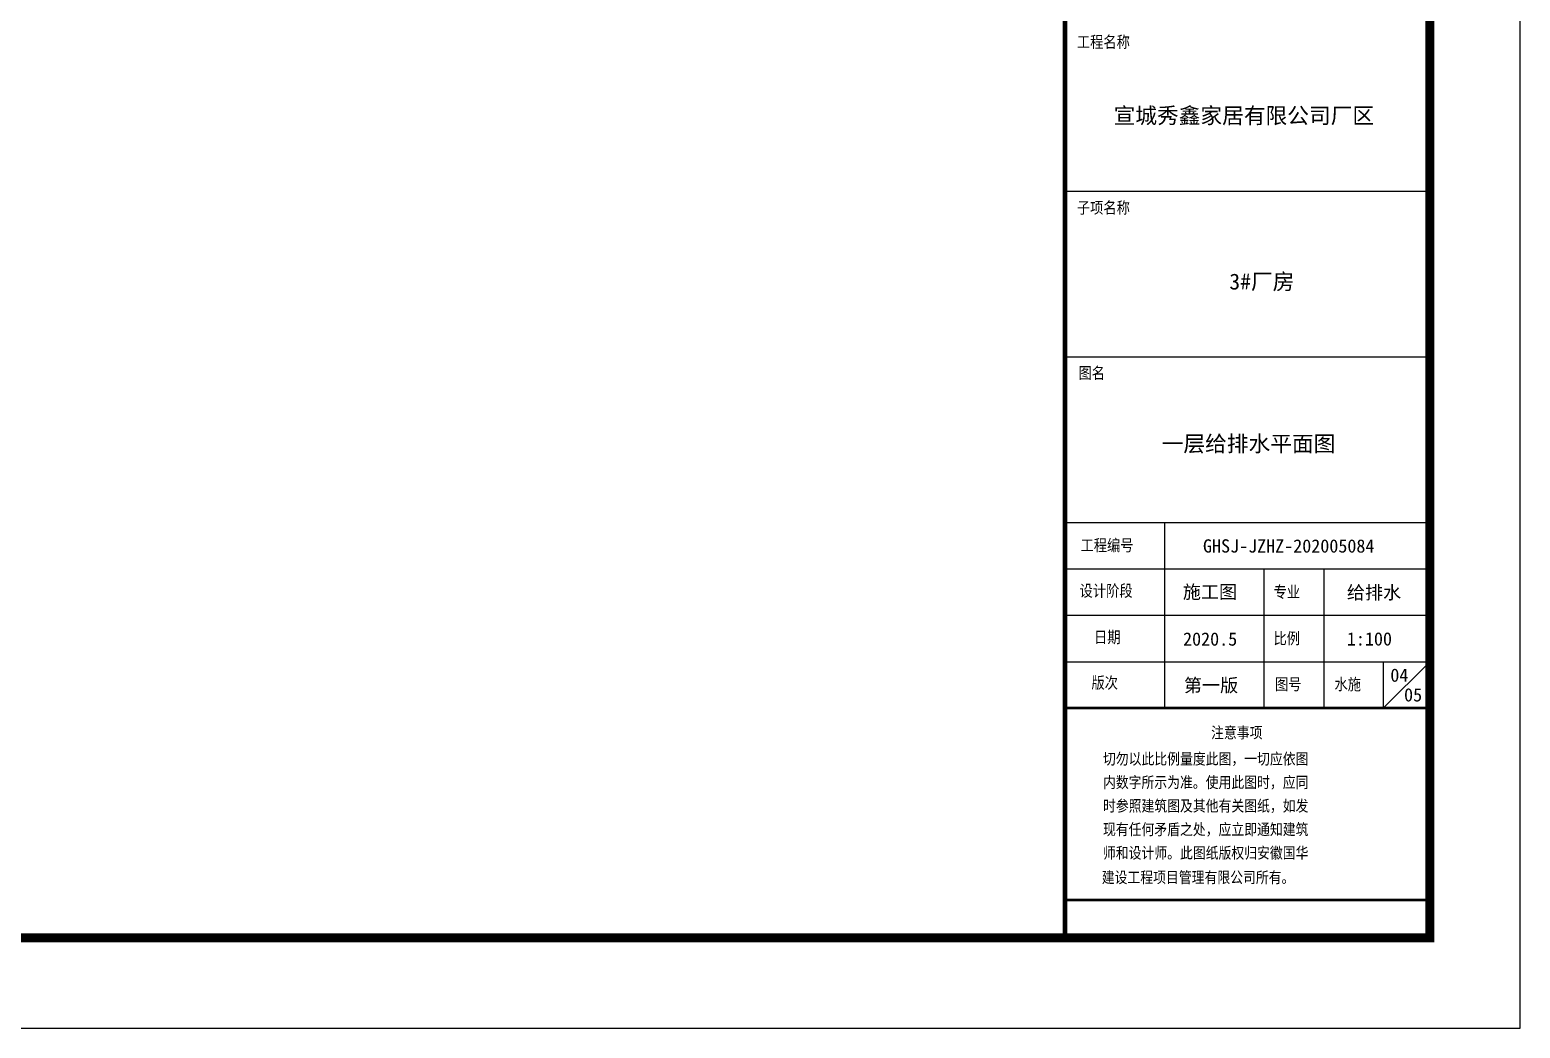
# Model space of a CAD drawing. Extents: x -427546 to -314919, y 698702 to 968782.
# Drawn here: x -363164 to -338446, y 770157 to 786722 of the extents above; entities that cross this region are included whole.
import ezdxf

# ---------------------------------------------------------------- set-up
doc = ezdxf.new("R2010")
doc.units = 0
doc.header["$LTSCALE"] = 1000
doc.header["$MEASUREMENT"] = 0
for name, color, linetype in [('1', 1, 'CONTINUOUS'), ('PP-PM-TK', 7, 'CONTINUOUS'), ('PUB_TEXT', 7, 'CONTINUOUS'), ('PUB_TITLE', 4, 'CONTINUOUS')]:
    doc.layers.add(name, color=color, linetype=linetype)
doc.styles.add('-黑体', font='simhei.ttf', dxfattribs={"width": 0.8})
doc.styles.add('TQ', font='txt.shx', dxfattribs={"width": 0.8, "bigfont": 'hztxt.shx'})

msp = doc.modelspace()

# ---------------------------------------------------------------- linework, layer by layer
at = {"layer": '1'}
for p, q in [((-345995.8, 784047.3), (-339945.8, 784047.3)), ((-345995.8, 781297.3), (-339945.8, 781297.3))]:
    msp.add_line(p, q, dxfattribs=at)
at = {"layer": '1', "color": 4}
for p, q in [((-345995.8, 778547.3), (-339945.8, 778547.3)), ((-344346.2, 778547.3), (-344346.2, 775467.3)), ((-345995.8, 777777.3), (-339945.8, 777777.3)), ((-342695.8, 777777.3), (-342695.8, 775467.3)), ((-341700.9, 777777.3), (-341700.9, 775467.3)), ((-345995.8, 777007.3), (-339945.8, 777007.3)), ((-345995.8, 776237.3), (-339945.8, 776237.3)), ((-339945.8, 776237.3), (-340715.8, 775467.3)), ((-340715.8, 776237.3), (-340715.8, 775467.3))]:
    msp.add_line(p, q, dxfattribs=at)
at = {"layer": '1', "color": 4, "const_width": 44}
msp.add_lwpolyline([(-345995.8, 775467.3), (-339945.8, 775467.3)], dxfattribs=at)
at = {"layer": 'PP-PM-TK', "color": 4}
for points, const_width in [([(-345995.8, 831656.9), (-345995.8, 771656.9)], 77), ([(-345995.8, 772285.8), (-339945.8, 772285.8)], 44)]:
    msp.add_lwpolyline(points, dxfattribs=dict(at, const_width=const_width))
at = {"layer": 'PUB_TITLE'}
msp.add_lwpolyline([(-427545.8, 770156.9), (-338445.8, 770156.9), (-338445.8, 833156.9), (-427545.8, 833156.9)], close=True, dxfattribs=at)
at = {"layer": 'PUB_TITLE', "const_width": 150}
msp.add_lwpolyline([(-423795.8, 771656.9), (-339945.8, 771656.9), (-339945.8, 831656.9), (-423795.8, 831656.9)], close=True, dxfattribs=at)

# ---------------------------------------------------------------- texts
at = {"layer": 'PUB_TEXT', "color": 2, "style": 'TQ'}
for s, height, p in [('工程名称', 220, (-345798.6, 786403.1)), ('子项名称', 220, (-345798.6, 783652.4)), ('图名', 220, (-345772.2, 780910.1)), ('工程编号', 220, (-345738.4, 778051.7)), ('设计阶段', 220, (-345753.3, 777296.8)), ('专业', 220, (-342536.5, 777278.3)), ('日期', 220, (-345513.2, 776526.8)), ('比例', 220, (-342536.5, 776508.3)), ('版次', 220, (-345556.4, 775771.6)), ('图号', 220, (-342511.7, 775746.6)), ('水施', 220, (-341526.5, 775745.6)), ('注意事项', 212.96, (-343571.8, 774947.6)), ('切勿以此比例量度此图，一切应依图', 212.96, (-345365.2, 774512.2)), ('内数字所示为准。使用此图时，应同', 212.96, (-345365.2, 774123)), ('时参照建筑图及其他有关图纸，如发', 212.96, (-345365.2, 773732.5)), ('现有任何矛盾之处，应立即通知建筑', 212.96, (-345365.2, 773342.1)), ('师和设计师。此图纸版权归安徽国华', 212.96, (-345365.2, 772951.7)), ('建设工程项目管理有限公司所有。', 212.96, (-345385, 772545.6))]:
    msp.add_text(s, height=height, dxfattribs=at).set_placement(p)
at = {"layer": 'PUB_TITLE', "color": 255, "style": '-黑体'}
for s, height, p in [('宣城秀鑫家居有限公司厂区', 264, (-345189.7, 785167.4)), ('3#厂房', 264, (-343270.3, 782413.4)), ('GHSJ-JZHZ-202005084', 220, (-343706.6, 778048.2)), ('施工图', 220, (-344041.3, 777285.9)), ('给排水', 220, (-341320.3, 777276.1)), ('2020.5', 220, (-344037.2, 776503.9)), ('1:100', 220, (-341320.3, 776506.1)), ('第一版', 220, (-344023.1, 775736.8)), ('04', 220, (-340599.5, 775904.6)), ('05', 220, (-340371.7, 775578.3))]:
    msp.add_text(s, height=height, dxfattribs=at).set_placement(p)
at = {"layer": 'PUB_TITLE', "color": 6, "style": '-黑体'}
msp.add_text('一层给排水平面图', height=264, dxfattribs=at).set_placement((-344391.8, 779722.9))

doc.saveas('drawing.dxf')
